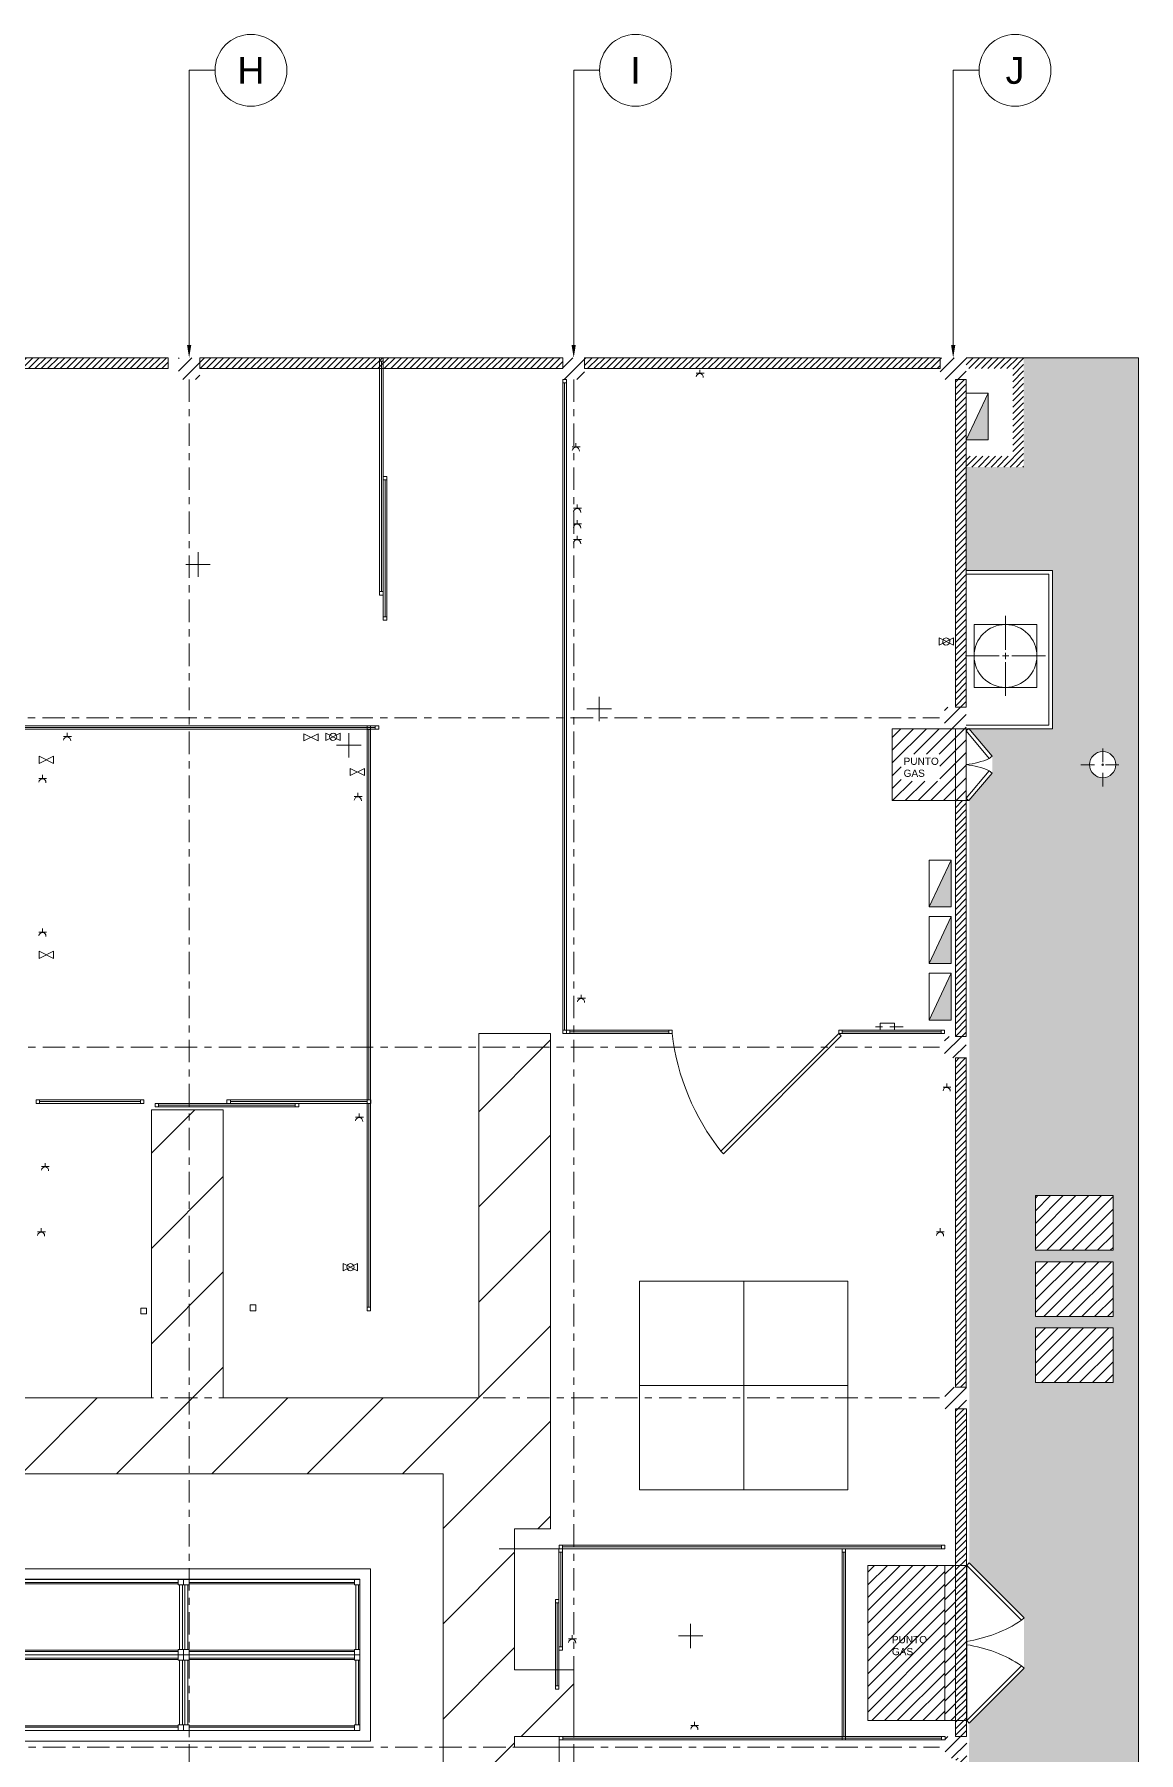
# Model space of a CAD drawing. Header units: inches. Extents: x -5.4 to 87.9, y -12.2 to 39.7.
# Drawn here: x 36.01 to 51.38, y 15.8 to 39.7 of the extents above; entities that cross this region are included whole.
import ezdxf
from ezdxf import colors
from ezdxf.entities.mleader import LeaderData, LeaderLine
from ezdxf.enums import TextEntityAlignment as Align
from ezdxf.math import Vec2, Vec3

# ---------------------------------------------------------------- set-up
doc = ezdxf.new("R2010")
doc.units = ezdxf.units.IN
doc.header["$LTSCALE"] = 0.25
doc.header["$MEASUREMENT"] = 0
doc.linetypes.add('CENTER', pattern=[2, 1.25, -0.25, 0.25, -0.25])
doc.linetypes.add('CENTER2', pattern=[1.125, 0.75, -0.125, 0.125, -0.125])
doc.layers.get('0').update_dxf_attribs({"lineweight": 9})
for name, color, linetype, lineweight in [('C. roedores', 240, 'Continuous', 5), ('Columnas', 10, 'Continuous', 9), ('DIVISIONES EN ALUMINIO', 8, 'Continuous', 9), ('Electrico', 7, 'Continuous', 5), ('ESTIBAS', 40, 'Continuous', 5), ('FLUJO_PERSONAL', 253, 'Continuous', 5), ('INS. REP', 252, 'Continuous', 5), ('MAQUINAS', 140, 'Continuous', 5), ('MUEBLES', 8, 'Continuous', 5), ('Muro Estructural', 164, 'Continuous', 5), ('PERIFERICOS', 7, 'Continuous', 5), ('PLATAFORMA', 252, 'Continuous', 5), ('PUERTAS', 2, 'Continuous', 5), ('PUNTO FIJO', 3, 'Continuous', 5), ('Sum agua pot', 106, 'Continuous', 5), ('Sum. aire', 150, 'Continuous', 5), ('VEGETACION', 3, 'Continuous', 5)]:
    doc.layers.add(name, color=color, linetype=linetype, lineweight=lineweight)
for name, color, linetype, lineweight, transparency in [('COTAS', 7, 'Continuous', 9, 0.6), ('EJES', 1, 'CENTER', 9, 0.6), ('HATCH 253', 251, 'Continuous', 5, 0.8)]:
    doc.layers.add(name, color=color, linetype=linetype, lineweight=lineweight, transparency=transparency)
doc.layers.get('COTAS').off()
doc.styles.get("Standard").update_dxf_attribs({"font": 'arial.ttf'})

# ---------------------------------------------------------------- blocks, each defined once
blk = doc.blocks.new('_TagCircle')
at = {"color": 0, "linetype": 'ByBlock', "lineweight": -2, "transparency": 16777216}
blk.add_circle((0, 0), 0.125, dxfattribs=at)
at = {"layer": 'PUNTO FIJO', "color": 0, "transparency": 16777216}
blk.add_attdef('NÚMEROETIQUETA', text='', height=0.09375, dxfattribs=at).set_placement((0, -0.046875), align=Align.CENTER)
blk = doc.blocks.new('*U4')
at = {"layer": 'DIVISIONES EN ALUMINIO', "color": 0}
blk.add_line((-244064.066, 239164.854), (-244061.396, 239164.854), dxfattribs=at)
for points in [[(-244064.106, 239164.874), (-244064.066, 239164.874), (-244064.066, 239164.834), (-244064.106, 239164.834)], [(-244064.066, 239164.874), (-244061.396, 239164.874), (-244061.396, 239164.834), (-244064.066, 239164.834)], [(-244061.396, 239164.874), (-244061.356, 239164.874), (-244061.356, 239164.834), (-244061.396, 239164.834)]]:
    blk.add_lwpolyline(points, close=True, dxfattribs=at)
blk = doc.blocks.new('*U5')
at = {"layer": 'DIVISIONES EN ALUMINIO', "color": 0}
blk.add_line((-244064.066, 239164.854), (-244062.48, 239164.854), dxfattribs=at)
for points in [[(-244064.106, 239164.874), (-244064.066, 239164.874), (-244064.066, 239164.834), (-244064.106, 239164.834)], [(-244064.066, 239164.874), (-244062.48, 239164.874), (-244062.48, 239164.834), (-244064.066, 239164.834)], [(-244062.48, 239164.874), (-244062.44, 239164.874), (-244062.44, 239164.834), (-244062.48, 239164.834)]]:
    blk.add_lwpolyline(points, close=True, dxfattribs=at)
blk = doc.blocks.new('*U20')
at = {"layer": 'DIVISIONES EN ALUMINIO', "color": 0}
blk.add_line((-244067.809, 239164.854), (-244063.559, 239164.854), dxfattribs=at)
for points in [[(-244067.849, 239164.874), (-244067.809, 239164.874), (-244067.809, 239164.834), (-244067.849, 239164.834)], [(-244067.809, 239164.874), (-244063.559, 239164.874), (-244063.559, 239164.834), (-244067.809, 239164.834)], [(-244063.559, 239164.874), (-244063.519, 239164.874), (-244063.519, 239164.834), (-244063.559, 239164.834)]]:
    blk.add_lwpolyline(points, close=True, dxfattribs=at)
blk = doc.blocks.new('*U21')
at = {"layer": 'DIVISIONES EN ALUMINIO', "color": 0}
blk.add_line((-244065.249, 239164.854), (-244060.953, 239164.854), dxfattribs=at)
for points in [[(-244065.289, 239164.874), (-244065.249, 239164.874), (-244065.249, 239164.834), (-244065.289, 239164.834)], [(-244065.249, 239164.874), (-244060.953, 239164.874), (-244060.953, 239164.834), (-244065.249, 239164.834)], [(-244060.953, 239164.874), (-244060.913, 239164.874), (-244060.913, 239164.834), (-244060.953, 239164.834)]]:
    blk.add_lwpolyline(points, close=True, dxfattribs=at)
blk = doc.blocks.new('*U22')
at = {"layer": 'DIVISIONES EN ALUMINIO', "color": 0}
blk.add_line((-244069.208, 239164.854), (-244067.621, 239164.854), dxfattribs=at)
for points in [[(-244069.248, 239164.874), (-244069.208, 239164.874), (-244069.208, 239164.834), (-244069.248, 239164.834)], [(-244069.208, 239164.874), (-244067.621, 239164.874), (-244067.621, 239164.834), (-244069.208, 239164.834)], [(-244067.621, 239164.874), (-244067.581, 239164.874), (-244067.581, 239164.834), (-244067.621, 239164.834)]]:
    blk.add_lwpolyline(points, close=True, dxfattribs=at)
blk = doc.blocks.new('*U23')
at = {"layer": 'DIVISIONES EN ALUMINIO', "color": 0}
blk.add_line((-244068.92109, 239164.85388), (-244067.75109, 239164.85388), dxfattribs=at)
for points in [[(-244068.96109, 239164.87388), (-244068.92109, 239164.87388), (-244068.92109, 239164.83388), (-244068.96109, 239164.83388)], [(-244068.92109, 239164.87388), (-244067.75109, 239164.87388), (-244067.75109, 239164.83388), (-244068.92109, 239164.83388)], [(-244067.75109, 239164.87388), (-244067.71109, 239164.87388), (-244067.71109, 239164.83388), (-244067.75109, 239164.83388)]]:
    blk.add_lwpolyline(points, close=True, dxfattribs=at)
blk = doc.blocks.new('*U11')
at = {"layer": 'DIVISIONES EN ALUMINIO', "color": 0}
blk.add_line((-244063.96, 239164.854), (-244061.596, 239164.854), dxfattribs=at)
for points in [[(-244064, 239164.874), (-244063.96, 239164.874), (-244063.96, 239164.834), (-244064, 239164.834)], [(-244063.96, 239164.874), (-244061.596, 239164.874), (-244061.596, 239164.834), (-244063.96, 239164.834)], [(-244061.596, 239164.874), (-244061.556, 239164.874), (-244061.556, 239164.834), (-244061.596, 239164.834)]]:
    blk.add_lwpolyline(points, close=True, dxfattribs=at)
blk = doc.blocks.new('*U39')
at = {"layer": 'DIVISIONES EN ALUMINIO', "color": 0}
blk.add_line((-244064.066, 239164.854), (-244056.563, 239164.854), dxfattribs=at)
for points in [[(-244064.106, 239164.874), (-244064.066, 239164.874), (-244064.066, 239164.834), (-244064.106, 239164.834)], [(-244064.066, 239164.874), (-244056.563, 239164.874), (-244056.563, 239164.834), (-244064.066, 239164.834)], [(-244056.563, 239164.874), (-244056.523, 239164.874), (-244056.523, 239164.834), (-244056.563, 239164.834)]]:
    blk.add_lwpolyline(points, close=True, dxfattribs=at)
blk = doc.blocks.new('*U40')
at = {"layer": 'DIVISIONES EN ALUMINIO', "color": 0}
blk.add_line((-244069.208, 239164.854), (-244068.061, 239164.854), dxfattribs=at)
for points in [[(-244069.248, 239164.874), (-244069.208, 239164.874), (-244069.208, 239164.834), (-244069.248, 239164.834)], [(-244069.208, 239164.874), (-244068.061, 239164.874), (-244068.061, 239164.834), (-244069.208, 239164.834)], [(-244068.061, 239164.874), (-244068.021, 239164.874), (-244068.021, 239164.834), (-244068.061, 239164.834)]]:
    blk.add_lwpolyline(points, close=True, dxfattribs=at)
blk = doc.blocks.new('Cajon Electrico')
at = {"layer": 'Electrico'}
h = blk.add_hatch(color=256, dxfattribs=at)
h.dxf.hatch_style = 1
h.paths.add_polyline_path([(0.306, 0.65), (0, 0), (0.306, 0)])
blk.add_line((0.306, 0.65), (0, 0), dxfattribs=at)
blk.add_lwpolyline([(0.306, 0), (0, 0), (0, 0.65), (0.306, 0.65)], close=True, dxfattribs=at)
blk = doc.blocks.new('*U44')
at = {"layer": 'DIVISIONES EN ALUMINIO', "color": 0}
blk.add_line((-244071.466, 239164.854), (-244067.073, 239164.854), dxfattribs=at)
for points in [[(-244071.506, 239164.874), (-244071.466, 239164.874), (-244071.466, 239164.834), (-244071.506, 239164.834)], [(-244071.466, 239164.874), (-244067.073, 239164.874), (-244067.073, 239164.834), (-244071.466, 239164.834)], [(-244067.073, 239164.874), (-244067.033, 239164.874), (-244067.033, 239164.834), (-244067.073, 239164.834)]]:
    blk.add_lwpolyline(points, close=True, dxfattribs=at)
blk = doc.blocks.new('Torre de enfriamiento')
at = {"layer": 'MAQUINAS'}
blk.add_lwpolyline([(0, 0), (0.874, 0), (0.874, 0.874), (0, 0.874)], close=True, dxfattribs=at)
blk.add_circle((0.437, 0.437), 0.437, dxfattribs=at)
blk = doc.blocks.new('*U45')
at = {"layer": 'DIVISIONES EN ALUMINIO', "color": 0}
blk.add_line((-244062.3, 239164.854), (-244060.163, 239164.854), dxfattribs=at)
for points in [[(-244062.34, 239164.874), (-244062.3, 239164.874), (-244062.3, 239164.834), (-244062.34, 239164.834)], [(-244062.3, 239164.874), (-244060.163, 239164.874), (-244060.163, 239164.834), (-244062.3, 239164.834)], [(-244060.163, 239164.874), (-244060.123, 239164.874), (-244060.123, 239164.834), (-244060.163, 239164.834)]]:
    blk.add_lwpolyline(points, close=True, dxfattribs=at)
blk = doc.blocks.new('*U46')
at = {"layer": 'DIVISIONES EN ALUMINIO', "color": 0}
blk.add_line((-244062.3, 239164.854), (-244061.203, 239164.854), dxfattribs=at)
for points in [[(-244062.34, 239164.874), (-244062.3, 239164.874), (-244062.3, 239164.834), (-244062.34, 239164.834)], [(-244062.3, 239164.874), (-244061.203, 239164.874), (-244061.203, 239164.834), (-244062.3, 239164.834)], [(-244061.203, 239164.874), (-244061.163, 239164.874), (-244061.163, 239164.834), (-244061.203, 239164.834)]]:
    blk.add_lwpolyline(points, close=True, dxfattribs=at)
blk = doc.blocks.new('*U47')
at = {"layer": 'DIVISIONES EN ALUMINIO', "color": 0}
blk.add_line((-244062.3, 239164.854), (-244061.34, 239164.854), dxfattribs=at)
for points in [[(-244062.34, 239164.874), (-244062.3, 239164.874), (-244062.3, 239164.834), (-244062.34, 239164.834)], [(-244062.3, 239164.874), (-244061.34, 239164.874), (-244061.34, 239164.834), (-244062.3, 239164.834)], [(-244061.34, 239164.874), (-244061.3, 239164.874), (-244061.3, 239164.834), (-244061.34, 239164.834)]]:
    blk.add_lwpolyline(points, close=True, dxfattribs=at)
blk = doc.blocks.new('*U48')
at = {"layer": 'MAQUINAS', "color": 0, "transparency": 16777216}
for p, q in [((0, 0.087), (0, 0.557)), ((-0.557, 0), (-0.087, 0)), ((0.087, 0), (0.557, 0)), ((0, -0.557), (0, -0.087))]:
    blk.add_line(p, q, dxfattribs=at)
at = {"layer": 'MAQUINAS', "color": 0, "linetype": 'Continuous', "transparency": 16777216}
for p, q in [((-0.044, 0), (0.044, 0)), ((0, -0.044), (0, 0.044))]:
    blk.add_line(p, q, dxfattribs=at)
blk = doc.blocks.new('*U49')
at = {"layer": 'PUNTO FIJO'}
blk.add_lwpolyline([(-0.54, -0.38), (0.54, -0.38), (0.54, 0.38), (-0.54, 0.38), (-0.54, -0.38)], dxfattribs=at)
blk = doc.blocks.new('*U50')
at = {"layer": 'PUNTO FIJO', "color": 0, "linetype": 'ByBlock', "lineweight": -2, "transparency": 16777216}
for p in [(0, 1.841), (0, 0.92), (0, 0)]:
    blk.add_blockref('*U49', p, dxfattribs=at)
blk = doc.blocks.new('RACK 2.05x0.99')
at = {"layer": 'MUEBLES', "color": 1}
for p, q in [((0.076, 0.99), (2.376, 0.99)), ((0.076, 0.99), (0.076, 0.925)), ((2.376, 0.99), (2.376, 0.925)), ((0.076, 0.945), (2.376, 0.945)), ((0.076, 0.925), (2.376, 0.925)), ((0.076, 0.003), (2.376, 0.003)), ((0.076, -0.062), (0.076, 0.003)), ((2.376, -0.062), (2.376, 0.003)), ((0.076, -0.017), (2.376, -0.017)), ((0.076, -0.062), (2.376, -0.062))]:
    blk.add_line(p, q, dxfattribs=at)
at = {"layer": 'MUEBLES', "color": 5}
for p, q in [((0.018, 0.014), (0.018, 0.914)), ((0.058, 0.014), (0.058, 0.914)), ((2.394, 0.014), (2.394, 0.914)), ((2.434, 0.014), (2.434, 0.914))]:
    blk.add_line(p, q, dxfattribs=at)
for points in [[(0, 0.99), (0, 0.914), (0.076, 0.914), (0.076, 0.99)], [(2.376, 0.99), (2.376, 0.914), (2.452, 0.914), (2.452, 0.99)], [(0, -0.062), (0, 0.014), (0.076, 0.014), (0.076, -0.062)], [(2.376, -0.062), (2.376, 0.014), (2.452, 0.014), (2.452, -0.062)]]:
    blk.add_lwpolyline(points, close=True, dxfattribs=at)
blk = doc.blocks.new('*U97')
at = {"layer": 'C. roedores', "color": 0, "linetype": 'CENTER2', "transparency": 16777216}
blk.add_line((0.22, 0), (-0.22, 0), dxfattribs=at)
blk = doc.blocks.new('Trampa rat')
at = {"layer": 'C. roedores'}
blk.add_lwpolyline([(0.32, 0), (0.32, 0.1), (0.12, 0.1), (0.12, 0)], close=True, dxfattribs=at)
at = {"layer": 'C. roedores', "linetype": 'CENTER2'}
blk.add_blockref('*U97', (0.22, 0.05), dxfattribs=at)
blk = doc.blocks.new('agua pot')
at = {"layer": 'Sum agua pot'}
for p, q in [((0, 0), (0, 0.1)), ((0.2, 0.1), (0, 0)), ((0.2, 0), (0, 0.1)), ((0.2, 0.1), (0.2, 0))]:
    blk.add_line(p, q, dxfattribs=at)
blk.add_ellipse((0.1, 0.05), major_axis=(-0.0476, -0.0153), ratio=1, dxfattribs=at)
blk = doc.blocks.new('Aire')
at = {"layer": 'PERIFERICOS'}
for p, q in [((0, 0), (0, 0.1)), ((0.2, 0.1), (0, 0)), ((0.2, 0), (0, 0.1)), ((0.2, 0.1), (0.2, 0))]:
    blk.add_line(p, q, dxfattribs=at)
blk = doc.blocks.new('*U102')
at = {"layer": 'PUNTO FIJO', "color": 0, "linetype": 'CENTER2', "transparency": 16777216}
for p, q in [((0, 0.037), (0, 0.303)), ((-0.303, 0), (-0.037, 0)), ((0.037, 0), (0.303, 0)), ((0, -0.303), (0, -0.037))]:
    blk.add_line(p, q, dxfattribs=at)
at = {"layer": 'PUNTO FIJO', "color": 0, "linetype": 'Continuous', "transparency": 16777216}
for p, q in [((-0.018, 0), (0.018, 0)), ((0, -0.018), (0, 0.018))]:
    blk.add_line(p, q, dxfattribs=at)
blk = doc.blocks.new('*U110')
at = {"layer": 'PUNTO FIJO', "color": 0, "linetype": 'CENTER2', "transparency": 16777216}
for p, q in [((-0.17, 0), (-0.01, 0)), ((0, 0.01), (0, 0.17)), ((0.01, 0), (0.17, 0)), ((0, -0.17), (0, -0.01))]:
    blk.add_line(p, q, dxfattribs=at)
at = {"layer": 'PUNTO FIJO', "color": 0, "linetype": 'Continuous', "transparency": 16777216}
for p, q in [((-0.005, 0), (0.005, 0)), ((0, -0.005), (0, 0.005))]:
    blk.add_line(p, q, dxfattribs=at)
blk = doc.blocks.new('*U111')
at = {"layer": 'PUNTO FIJO', "color": 0, "linetype": 'CENTER2', "transparency": 16777216}
for p, q in [((-0.17, 0), (-0.01, 0)), ((0, 0.01), (0, 0.17)), ((0.01, 0), (0.17, 0)), ((0, -0.17), (0, -0.01))]:
    blk.add_line(p, q, dxfattribs=at)
at = {"layer": 'PUNTO FIJO', "color": 0, "linetype": 'Continuous', "transparency": 16777216}
for p, q in [((-0.005, 0), (0.005, 0)), ((0, -0.005), (0, 0.005))]:
    blk.add_line(p, q, dxfattribs=at)
blk = doc.blocks.new('*U112')
at = {"layer": 'PUNTO FIJO', "color": 0, "linetype": 'CENTER2', "transparency": 16777216}
for p, q in [((-0.17, 0), (-0.01, 0)), ((0, 0.01), (0, 0.17)), ((0.01, 0), (0.17, 0)), ((0, -0.17), (0, -0.01))]:
    blk.add_line(p, q, dxfattribs=at)
at = {"layer": 'PUNTO FIJO', "color": 0, "linetype": 'Continuous', "transparency": 16777216}
for p, q in [((-0.005, 0), (0.005, 0)), ((0, -0.005), (0, 0.005))]:
    blk.add_line(p, q, dxfattribs=at)
blk = doc.blocks.new('*U114')
at = {"layer": 'PUNTO FIJO', "color": 0, "linetype": 'CENTER2', "transparency": 16777216}
for p, q in [((-0.17, 0), (-0.01, 0)), ((0, 0.01), (0, 0.17)), ((0.01, 0), (0.17, 0)), ((0, -0.17), (0, -0.01))]:
    blk.add_line(p, q, dxfattribs=at)
at = {"layer": 'PUNTO FIJO', "color": 0, "linetype": 'Continuous', "transparency": 16777216}
for p, q in [((-0.005, 0), (0.005, 0)), ((0, -0.005), (0, 0.005))]:
    blk.add_line(p, q, dxfattribs=at)
blk = doc.blocks.new('A$C02151489')
at = {"layer": 'PUNTO FIJO', "linetype": 'CENTER2'}
for name, p in [('*U112', (36.217, 32.13)), ('*U111', (41.797, 30.12)), ('*U114', (38.315, 29.615)), ('*U102', (48.803, 29.345)), ('*U110', (43.069, 17.224))]:
    blk.add_blockref(name, p, dxfattribs=at)
blk = doc.blocks.new('suministro de corriente')
at = {"layer": 'Electrico'}
for p, q in [((0, 0.105), (0.11, 0.105)), ((0.051, 0.105), (0.051, 0.155))]:
    blk.add_line(p, q, dxfattribs=at)
blk.add_arc((0.05, 0.05), 0.0502, 355.1831, 175.1831, dxfattribs=at)
blk = doc.blocks.new('A$C763432CF')
at = {"layer": 'Electrico'}
for p in [(45.103, 38.347), (43.38, 37.323), (43.398, 36.471), (43.398, 36.254), (43.398, 36.036), (36.302, 33.293), (35.957, 32.71), (40.347, 32.46), (35.957, 30.572), (43.452, 29.652), (48.538, 28.417), (40.365, 27.998), (35.994, 27.31), (35.939, 26.403), (48.446, 26.403), (43.328, 20.741), (45.028, 19.536)]:
    blk.add_blockref('suministro de corriente', p, dxfattribs=at)
blk = doc.blocks.new('Estructural')
at = {"layer": 'HATCH 253'}
h = blk.add_hatch(dxfattribs=at)
h.set_pattern_fill('ANSI31', color=256)
h.paths.add_polyline_path([(5.722, 0.208), (5.722, -0.092), (6.022, -0.092), (6.022, 0.208)])
h.paths.add_polyline_path([(0.432, 0.208), (0.432, -0.092), (0.792, -0.092), (0.792, 0.208)])
h.paths.add_polyline_path([(11.152, 0.208), (11.152, -0.092), (11.452, -0.092), (11.452, 0.208)])
h.paths.add_polyline_path([(16.842, 0.208), (16.542, 0.208), (16.542, -0.092), (16.842, -0.092)])
h.paths.add_polyline_path([(21.912, 0.208), (21.912, -0.092), (22.212, -0.092), (22.212, 0.208)])
h.paths.add_polyline_path([(27.612, 0.208), (27.312, 0.208), (27.312, -0.092), (27.612, -0.092)])
h.paths.add_polyline_path([(33.372, 0.208), (33.072, 0.208), (33.072, -0.092), (33.372, -0.092)])
h.paths.add_polyline_path([(38.462, -0.092), (38.762, -0.092), (38.762, 0.208), (38.462, 0.208)])
h.paths.add_polyline_path([(43.812, 0.208), (43.812, -0.092), (44.112, -0.092), (44.112, 0.208)])
h.paths.add_polyline_path([(49.062, 0.208), (49.062, -0.092), (49.422, -0.092), (49.422, 0.208)])
h.paths.add_polyline_path([(49.122, -4.952), (49.422, -4.952), (49.422, -4.652), (49.122, -4.652)])
h.paths.add_polyline_path([(49.122, -9.232), (49.122, -9.532), (49.422, -9.532), (49.422, -9.232)])
h.paths.add_polyline_path([(49.126, -14.112), (49.126, -14.412), (49.426, -14.412), (49.426, -14.112)])
h.paths.add_polyline_path([(49.43, -19.272), (49.43, -18.972), (49.13, -18.972), (49.13, -19.272)])
h.paths.add_polyline_path([(49.434, -23.892), (49.134, -23.892), (49.134, -24.192), (49.434, -24.192)])
h.paths.add_polyline_path([(49.134, -29.592), (49.434, -29.592), (49.434, -29.292), (49.134, -29.292)])
h.paths.add_polyline_path([(49.434, -33.752), (49.074, -33.752), (49.074, -34.052), (49.434, -34.052)])
h.paths.add_polyline_path([(44.124, -33.752), (43.962, -33.752), (43.962, -34.052), (44.124, -34.052)])
h.paths.add_polyline_path([(38.774, -33.752), (38.474, -33.752), (38.474, -34.052), (38.774, -34.052)])
h.paths.add_polyline_path([(44.124, -34.052), (44.124, -33.752), (43.824, -33.752), (43.824, -34.052)])
h.paths.add_polyline_path([(27.462, -33.752), (27.324, -33.752), (27.324, -34.052), (27.462, -34.052)])
h.paths.add_polyline_path([(27.624, -33.752), (27.462, -33.752), (27.462, -34.052), (27.624, -34.052)])
h.paths.add_polyline_path([(33.222, -34.052), (33.384, -34.052), (33.384, -33.752), (33.222, -33.752)], flags=17)
h.paths.add_polyline_path([(33.084, -34.052), (33.384, -34.052), (33.384, -33.752), (33.084, -33.752)])
h.paths.add_polyline_path([(11.302, -34.052), (11.464, -34.052), (11.464, -33.752), (11.302, -33.752)], flags=17)
h.paths.add_polyline_path([(11.164, -34.052), (11.464, -34.052), (11.464, -33.752), (11.164, -33.752)])
h.paths.add_polyline_path([(16.692, -34.052), (16.854, -34.052), (16.854, -33.752), (16.692, -33.752)], flags=17)
h.paths.add_polyline_path([(16.554, -34.052), (16.854, -34.052), (16.854, -33.752), (16.554, -33.752)])
h.paths.add_polyline_path([(22.062, -34.052), (22.224, -34.052), (22.224, -33.752), (22.062, -33.752)], flags=17)
h.paths.add_polyline_path([(21.924, -34.052), (22.224, -34.052), (22.224, -33.752), (21.924, -33.752)])
h.paths.add_polyline_path([(6.034, -33.752), (5.883, -33.752), (5.884, -34.052), (6.034, -34.052)])
h.paths.add_polyline_path([(5.734, -34.052), (6.034, -34.052), (6.034, -33.752), (5.734, -33.752)])
h.paths.add_polyline_path([(0.804, -34.052), (0.804, -33.752), (0.444, -33.752), (0.444, -34.052)])
h.paths.add_polyline_path([(0.444, -29.442), (0.444, -29.592), (0.744, -29.592), (0.744, -29.442)])
h.paths.add_polyline_path([(0.444, -23.892), (0.444, -24.042), (0.744, -24.042), (0.744, -23.892)])
h.paths.add_polyline_path([(0.744, -23.892), (0.444, -23.892), (0.444, -24.192), (0.744, -24.192)])
h.paths.add_polyline_path([(0.744, -29.292), (0.444, -29.292), (0.444, -29.592), (0.744, -29.592)])
h.paths.add_polyline_path([(0.44, -18.972), (0.44, -19.122), (0.74, -19.122), (0.74, -18.972)])
h.paths.add_polyline_path([(0.74, -19.272), (0.74, -18.972), (0.44, -18.972), (0.44, -19.272)])
h.paths.add_polyline_path([(0.436, -14.112), (0.436, -14.412), (0.736, -14.412), (0.736, -14.112)])
h.paths.add_polyline_path([(0.432, -9.232), (0.432, -9.532), (0.732, -9.532), (0.732, -9.232)])
h.paths.add_polyline_path([(0.732, -4.802), (0.732, -4.652), (0.432, -4.652), (0.432, -4.802)])
h.paths.add_polyline_path([(0.732, -4.952), (0.732, -4.652), (0.432, -4.652), (0.432, -4.952)])
at = {"layer": 'EJES'}
for p, q in [((38.612, -0.092), (38.612, -34.692)), ((43.962, -0.092), (43.962, -34.692)), ((0.432, -4.802), (49.052, -4.802)), ((0.437, -9.382), (49.052, -9.382)), ((0.439, -14.262), (49.052, -14.262)), ((0.441, -19.122), (49.052, -19.122))]:
    blk.add_line(p, q, dxfattribs=at)
ml = blk.add_multileader_block('Standard', dxfattribs=at)
ml.set_content('_TagCircle', color=256, scale=4)
ml.set_attribute('NÚMEROETIQUETA', 'H', width=0)
ml.set_leader_properties()
ml.build(insert=Vec2(0, 0))
ml.multileader.update_dxf_attribs({"dogleg_length": 0.36, "arrow_head_size": 0.18})
ctx = ml.context
ctx.base_point, ctx.char_height, ctx.arrow_head_size, ctx.landing_gap_size, ctx.plane_origin = Vec3(38.972, 4.208), 0.18, 0.18, 0.09, Vec3(38.612, 0.208)
notes = []
notes.append((ctx, [(0, (1, 1, 0), (38.612, 4.208), (1, 0), 0.36, [(0, [(38.612, 0.208)], 0, [])])]))
ctx.block.insert = Vec3(39.472, 4.208)
ml = blk.add_multileader_block('Standard', dxfattribs=at)
ml.set_content('_TagCircle', color=256, scale=4)
ml.set_attribute('NÚMEROETIQUETA', 'I', width=0)
ml.set_leader_properties()
ml.build(insert=Vec2(0, 0))
ml.multileader.update_dxf_attribs({"dogleg_length": 0.36, "arrow_head_size": 0.18})
ctx = ml.context
ctx.base_point, ctx.char_height, ctx.arrow_head_size, ctx.landing_gap_size, ctx.plane_origin = Vec3(44.322, 4.208), 0.18, 0.18, 0.09, Vec3(43.962, 0.208)
notes.append((ctx, [(0, (1, 1, 0), (43.962, 4.208), (1, 0), 0.36, [(0, [(43.962, 0.208)], 0, [])])]))
ctx.block.insert = Vec3(44.822, 4.208)
ml = blk.add_multileader_block('Standard', dxfattribs=at)
ml.set_content('_TagCircle', color=256, scale=4)
ml.set_attribute('NÚMEROETIQUETA', 'J', width=0)
ml.set_leader_properties()
ml.build(insert=Vec2(0, 0))
ml.multileader.update_dxf_attribs({"dogleg_length": 0.36, "arrow_head_size": 0.18})
ctx = ml.context
ctx.base_point, ctx.char_height, ctx.arrow_head_size, ctx.landing_gap_size, ctx.plane_origin = Vec3(49.602, 4.208), 0.18, 0.18, 0.09, Vec3(49.242, 0.208)
notes.append((ctx, [(0, (1, 1, 0), (49.242, 4.208), (1, 0), 0.36, [(0, [(49.242, 0.208)], 0, [])])]))
ctx.block.insert = Vec3(50.102, 4.208)
for ctx, leaders in notes:
    for number, flags, end, landing, length, lines in leaders:
        leader = LeaderData()
        leader.index, (leader.has_last_leader_line, leader.has_dogleg_vector, leader.attachment_direction) = number, flags
        leader.last_leader_point, leader.dogleg_vector, leader.dogleg_length = Vec3(end), Vec3(landing), length
        for number, points, colour, breaks in lines:
            line = LeaderLine()
            line.index, line.vertices, line.color, line.breaks = number, Vec3.list(points), colors.encode_raw_color(colour), breaks
            leader.lines.append(line)
        ctx.leaders.append(leader)

msp = doc.modelspace()

# ---------------------------------------------------------------- hatches: boundary and pattern name
at = {"layer": 'FLUJO_PERSONAL', "transparency": 33554485}
h = msp.add_hatch(dxfattribs=at)
h.set_pattern_fill('ANSI31', color=256, scale=7.5)
h.set_pattern_definition([(45, (68.6454, 3.4309), (-0.662913, 0.662913), [])])
h.paths.add_polyline_path([(26.12457, 24.66107), (21.61819, 24.66107), (21.61819, 21.88), (21.29875, 21.88), (21.29875, 30.126), (21.44419, 30.126), (21.44419, 31.79055), (21.29875, 31.79055), (20.29875, 31.79055), (20.29875, 21.07), (21.51819, 21.07), (21.51819, 7.13203), (17.24819, 7.13203), (17.24819, 8.1454), (5.13063, 8.15088), (5.13063, 7.15088), (9.94556, 7.15088), (9.94556, 6.11243), (10.94556, 6.11243), (10.94556, 7.15088), (12.47963, 7.15088), (12.47963, 6.15088), (13.47751, 6.15088), (13.47751, 7.15088), (16.24819, 7.15088), (16.24819, 4.7354), (17.24819, 4.7354), (17.24819, 6.36144), (20.29875, 6.36144), (20.29875, 5.01702), (21.29875, 5.01702), (21.29875, 6.28505), (22.49694, 6.28505), (22.51819, 7.1278), (22.51819, 19.67481), (41.70172, 19.67481), (41.70172, 4.17481), (44.18172, 4.17481), (44.18172, 1.22887), (45.18172, 1.22887), (45.18172, 4.15635), (47.29083, 4.15635), (47.29083, 5.15635), (43.1966, 5.15635), (43.1966, 5.45635), (42.69667, 5.448), (42.69667, 14.87), (43.51819, 14.87), (43.51819, 15.87), (42.69667, 15.87), (42.69667, 16.02), (43.51819, 16.02), (43.51819, 16.9467), (42.69667, 16.9467), (42.69667, 18.90726), (43.19667, 18.90726), (43.19667, 25.8), (42.19667, 25.8), (42.19667, 20.73), (38.6424, 20.73), (38.6424, 24.73916), (37.6424, 24.73916), (37.6424, 20.73), (31.63033, 20.73), (31.63033, 21.824), (29.51149, 21.824), (29.51149, 20.73), (26.12457, 20.73)])
at = {"layer": 'INS. REP'}
h = msp.add_hatch(dxfattribs=at)
h.set_pattern_fill('ANSI31', color=256, scale=0.5)
h.paths.add_polyline_path([(16.10295, 0.94), (16.11, 0.94), (16.11, 1.04), (11.02, 1.04), (11.02, 0.93888), (16.00295, 0.93888), (16.00295, -3.47738), (13.47475, -3.47738), (13.47475, -3.57738), (16.10295, -3.57738)])
h.paths.add_polyline_path([(10.79662, 0.94), (10.71998, 0.94), (10.72002, 1.09464), (8.17149, 1.09464), (8.17149, 3.77697), (8.02149, 3.77697), (8.02149, 1.09464), (5.59, 1.09464), (5.59, 0.94464), (10.65475, 0.94001), (10.65475, -1.14738), (9.24087, -1.14738), (9.22541, -3.47738), (8.24475, -3.47738), (8.24475, -3.57738), (9.22475, -3.57738), (9.32475, -3.57738), (9.34021, -1.24738), (10.65475, -1.24738), (10.65475, -3.27738), (10.79662, -3.27738)])
h.paths.add_polyline_path([(13.35295, 3.47888), (10.97295, 3.47888), (10.97295, 3.37888), (13.35295, 3.37888)])
h.paths.add_polyline_path([(10.87295, 5.77088), (10.77149, 5.77088), (10.77149, 4.13697), (9.56149, 4.13697), (9.62149, 4.07697), (10.77149, 4.07697), (10.77149, 1.24), (10.87295, 1.24), (10.87295, 3.37888), (10.97295, 3.37888), (10.97295, 3.47888), (10.97295, 4.01888), (10.87295, 4.01888)])
h.paths.add_polyline_path([(12.50295, 5.87088), (10.87295, 5.87088), (10.87295, 5.77088), (12.50295, 5.77088)])
h.paths.add_polyline_path([(16.05295, 5.87888), (13.55295, 5.87888), (13.55295, 5.77888), (16.05295, 5.77888)])
h.paths.add_polyline_path([(13.55295, 5.77888), (13.45295, 5.77888), (13.45295, 3.37888), (13.55295, 3.37888)])
edge = h.paths.add_edge_path()
edge.add_line((16.21, 4.83268), (16.16, 4.83268))
edge.add_arc((16.06168, 5.87849), 1.05043, 272.636389, 275.370584, ccw=False)
edge.add_line((16.11, 4.82918), (16.11, 1.24))
edge.add_line((16.11, 1.24), (16.21, 1.24))
edge.add_line((16.21, 1.24), (16.21, 4.83268))
h.paths.add_polyline_path([(21.83475, 5.13888), (21.78475, 5.13888), (21.78475, 1.09), (21.83475, 1.09)])
h.paths.add_polyline_path([(26.88, 1.09), (21.78, 1.09), (21.78, 0.94), (26.88, 0.94)])
h.paths.add_polyline_path([(25.93301, 3.71126), (21.83475, 3.71126), (21.83475, 3.66126), (25.93301, 3.66126)])
h.paths.add_polyline_path([(26.93, 6.08626), (26.88, 6.08626), (26.88, 1.24), (26.93, 1.24)])
h.paths.add_polyline_path([(32.64, 1.09), (27.18, 1.09), (27.18, 0.94), (32.64, 0.94)])
h.paths.add_polyline_path([(38.03, 1.09), (32.94, 1.09), (32.94, 0.94), (38.03, 0.94)])
h.paths.add_polyline_path([(36.25, 6.27), (35.58, 6.27), (35.58, 6.56), (34.45, 6.56), (34.45, 6.27), (32.85, 6.27), (32.85, 6.22), (36.25, 6.22)])
h.paths.add_polyline_path([(32.9, 6.22), (32.85, 6.22), (32.85, 1.24), (32.9, 1.24)])
h.paths.add_polyline_path([(37.05, 6.22), (37, 6.17), (37, 1.09), (37.05, 1.09)])
h.paths.add_polyline_path([(45.79, 3.64), (45.49, 3.64), (45.49, 1.09), (45.79, 1.09)])
h.paths.add_polyline_path([(47.04, 1.09), (43.68, 1.09), (43.68, 0.94), (47.04, 0.94)])
h.paths.add_polyline_path([(43.38, 1.09), (38.33, 1.09), (38.33, 0.94), (43.38, 0.94)])
h.paths.add_polyline_path([(48.99, 5.4), (48.84, 5.4), (48.84, 1.24), (48.99, 1.24)])
h.paths.add_polyline_path([(48.99, 10.8), (48.84, 10.8), (48.84, 5.7), (48.99, 5.7)])
h.paths.add_polyline_path([(48.98606, 15.72), (48.83606, 15.72), (48.83606, 11.1), (48.98606, 11.1)])
h.paths.add_polyline_path([(48.98213, 16.24026), (48.83213, 16.24013), (48.83213, 16.02), (48.98213, 16.02)])
h.paths.add_polyline_path([(48.98213, 20.58), (48.83213, 20.58), (48.83213, 16.24013), (48.98213, 16.24026)])
h.paths.add_polyline_path([(48.97819, 25.46), (48.82819, 25.46), (48.82819, 20.88), (48.97819, 20.88)])
h.paths.add_polyline_path([(48.97819, 29.03905), (48.82819, 29.03905), (48.82819, 25.76), (48.97819, 25.76)])
h.paths.add_polyline_path([(48.97819, 34.9), (48.82819, 34.9), (48.82819, 30.34), (48.97819, 30.34)])
h.paths.add_polyline_path([(49.77819, 35.2), (48.97819, 35.2), (48.97819, 35.05), (49.62819, 35.05), (49.62819, 33.83), (48.97819, 33.83), (48.97819, 33.68), (49.77819, 33.68)])
h.paths.add_polyline_path([(48.61819, 35.2), (43.66819, 35.2), (43.66819, 35.05), (48.61819, 35.05)])
h.paths.add_polyline_path([(43.36819, 35.2), (38.31819, 35.2), (38.31819, 35.05), (43.36819, 35.05)])
h.paths.add_polyline_path([(37.87819, 35.2), (32.92819, 35.2), (32.92819, 35.05), (37.87819, 35.05)])
h.paths.add_polyline_path([(32.62819, 35.2), (31.4007, 35.2), (31.3527, 35.152), (31.36819, 35.05), (32.62819, 35.05)])
h.paths.add_polyline_path([(31.36819, 35.152), (31.36819, 35.2), (27.16819, 35.2), (27.16819, 35.05), (31.36819, 35.05)])
h.paths.add_polyline_path([(26.86819, 35.2), (21.76819, 35.2), (21.76819, 35.05), (26.86819, 35.05)])
h.paths.add_polyline_path([(21.46819, 35.2), (16.39819, 35.2), (16.39819, 35.05), (18.24382, 35.05), (18.24382, 35.06301), (19.69382, 35.06301), (21.14382, 35.06301), (21.14382, 35.05), (21.46819, 35.05)])
h.paths.add_polyline_path([(16.09819, 35.2), (11.00819, 35.2), (11.00819, 35.05), (16.09819, 35.05)])
h.paths.add_polyline_path([(10.70819, 35.2), (5.57819, 35.2), (5.57819, 35.05), (10.70819, 35.05)])
h.paths.add_polyline_path([(5.29819, 35.2), (0.34819, 35.2), (0.34819, 35.05), (5.29819, 35.05)])
h.paths.add_polyline_path([(0.13819, 34.9), (-0.01181, 34.9), (-0.01181, 30.34), (0.13819, 30.34)])
h.paths.add_polyline_path([(0.13819, 30.04), (-0.01181, 30.04), (-0.01181, 25.76), (0.13819, 25.76)])
h.paths.add_polyline_path([(0.14213, 25.46), (-0.00787, 25.46), (-0.00787, 20.88), (0.14213, 20.88)])
h.paths.add_polyline_path([(0.14606, 20.58), (-0.00394, 20.58), (-0.00394, 16.02), (0.14606, 16.02)])
h.paths.add_polyline_path([(0.15, 15.72), (0, 15.72), (0, 11.1), (0.15, 11.1)])
h.paths.add_polyline_path([(4.90475, 8.25088), (2.69475, 8.25088), (2.69475, 8.15088), (4.90475, 8.15088)])
h.paths.add_polyline_path([(2.59475, 8.25088), (0.25475, 8.25088), (0.25475, 8.15088), (2.59475, 8.15088)])
at = {"layer": 'PUNTO FIJO'}
h = msp.add_hatch(dxfattribs=at)
h.set_pattern_fill('ANSI31', color=256)
h.paths.add_polyline_path([(48.82819, 30.04), (47.94819, 30.04), (47.94819, 29.04), (48.82819, 29.04)])
h.paths.add_polyline_path([(48.07269, 29.31245), (48.61164, 29.31245), (48.61164, 29.68689), (48.07269, 29.68689)], flags=16)
h = msp.add_hatch(dxfattribs=at)
h.set_pattern_fill('ANSI31', color=256)
h.paths.add_polyline_path([(48.82819, 29.03905), (48.97819, 29.03905), (48.97819, 30.04), (48.82819, 30.04)])
h = msp.add_hatch(dxfattribs=at)
h.set_pattern_fill('ANSI31', color=256)
h.set_pattern_definition([(45, (0.62157, 0), (-0.08838835, 0.08838835), [])])
h.paths.add_polyline_path([(49.94213, 23.54542), (49.94213, 22.78542), (51.02213, 22.78542), (51.02213, 23.54542)])
h.paths.add_polyline_path([(51.02213, 21.86501), (51.02213, 22.62501), (49.94213, 22.62501), (49.94213, 21.86501)])
h.paths.add_polyline_path([(49.94213, 21.7046), (49.94213, 20.9446), (51.02213, 20.9446), (51.02213, 21.7046)])
h = msp.add_hatch(dxfattribs=at)
h.set_pattern_fill('ANSI31', color=256)
h.set_pattern_definition([(45, (-7e-15, 0.03969), (-0.08838835, 0.08838835), [])])
h.paths.add_polyline_path([(47.60983, 16.24), (48.68213, 16.24), (48.68213, 18.4), (47.60983, 18.4)])
h.paths.add_polyline_path([(47.90988, 17.09268), (48.44883, 17.09268), (48.44883, 17.46712), (47.90988, 17.46712)], flags=24)
h = msp.add_hatch(dxfattribs=at)
h.set_pattern_fill('ANSI31', color=256)
h.paths.add_polyline_path([(48.98401, 18.39974), (48.68213, 18.39974), (48.68213, 16.24), (48.98587, 16.24026)])
at = {"layer": 'VEGETACION'}
h = msp.add_hatch(dxfattribs=at)
h.set_pattern_fill('AR-SAND', color=256, scale=0.21)
h.paths.add_polyline_path([(51.37819, 35.2), (49.77819, 35.2), (49.77819, 33.68), (48.97819, 33.68), (48.97819, 32.24), (50.17819, 32.24), (50.17819, 30.04328), (50.17819, 30.04), (49.02203, 30.04), (49.34114, 29.6597), (49.34114, 29.4203), (49.02123, 29.03905), (49.02123, 18.43509), (49.78491, 17.67142), (49.78491, 16.96858), (49.02123, 16.20491), (48.99, 5.625), (51.37819, 5.625)])
h.paths.add_polyline_path([(50.69546, 29.54, -1), (51.06093, 29.54, -1)], flags=16)
h.paths.add_polyline_path([(51.02213, 23.54542), (51.02213, 22.78542), (49.94213, 22.78542), (49.94213, 23.54542)], flags=16)
h.paths.add_polyline_path([(51.02213, 22.62501), (51.02213, 21.86501), (49.94213, 21.86501), (49.94213, 22.62501)], flags=16)
h.paths.add_polyline_path([(51.02213, 21.7046), (51.02213, 20.9446), (49.94213, 20.9446), (49.94213, 21.7046)], flags=16)

# ---------------------------------------------------------------- linework, layer by layer
at = {"layer": 'Columnas'}
for points in [[(39.01536, 22.02362), (39.09536, 22.02362), (39.09536, 21.94362), (39.01536, 21.94362), (39.01536, 22.02362)], [(37.49677, 21.97762), (37.57677, 21.97762), (37.57677, 21.89762), (37.49677, 21.89762), (37.49677, 21.97762)]]:
    msp.add_lwpolyline(points, dxfattribs=at)
at = {"layer": 'ESTIBAS'}
for p, q in [((38.77788, 16.10362), (23.37948, 16.10362)), ((43.31767, 16.02), (43.32636, 5.45062))]:
    msp.add_line(p, q, dxfattribs=at)
for points in [[(45.8841, 22.35245), (44.4341, 22.35245), (44.4341, 20.90245), (47.3341, 20.90245)], [(44.4341, 20.90245), (44.4341, 19.45245), (45.8841, 19.45245)], [(40.54348, 18.20362), (40.54348, 17.20362), (40.54348, 17.10362), (40.54348, 16.10362), (23.37948, 16.10362), (23.37948, 17.10362), (23.37948, 17.20362), (23.37948, 18.20362), (40.54348, 18.20362)]]:
    msp.add_lwpolyline(points, dxfattribs=at)
for points in [[(47.3341, 22.35245), (45.8841, 22.35245), (45.8841, 19.45245), (47.3341, 19.45245)], [(40.69348, 15.95362), (23.22948, 15.95362), (23.22948, 17.25362), (23.22948, 17.35362), (23.22948, 18.35362), (40.69348, 18.35362)]]:
    msp.add_lwpolyline(points, close=True, dxfattribs=at)
at = {"layer": 'FLUJO_PERSONAL'}
for points in [[(43.51819, 14.87), (43.51819, 15.87), (42.69667, 15.87), (42.69667, 16.02), (43.51819, 16.02), (43.51819, 16.9467), (42.69667, 16.9467), (42.69667, 18.90726), (43.19667, 18.90726), (43.19667, 25.8), (42.19667, 25.8), (42.19667, 20.73), (38.6424, 20.73), (38.6424, 24.73916), (37.6424, 24.73916), (37.6424, 20.73), (31.63033, 20.73)], [(22.51819, 7.1278), (22.51819, 19.67481), (41.70172, 19.67481), (41.70172, 4.17481)]]:
    msp.add_lwpolyline(points, dxfattribs=at)
at = {"layer": 'Muro Estructural'}
for p, q in [((48.97819, 35.2), (51.37819, 35.2)), ((51.37819, 35.2), (51.37819, -5.455)), ((43.31374, 18.632), (42.48177, 18.632))]:
    msp.add_line(p, q, dxfattribs=at)
for points in [[(37.87819, 35.2), (32.92819, 35.2), (32.92819, 35.05), (37.87819, 35.05)], [(43.36819, 35.2), (38.31819, 35.2), (38.31819, 35.05), (43.36819, 35.05)], [(48.61819, 35.2), (43.66819, 35.2), (43.66819, 35.05), (48.61819, 35.05)], [(48.82819, 34.9), (48.82819, 30.34), (48.97819, 30.34), (48.97819, 34.9)], [(48.82819, 30.04), (48.82819, 25.76), (48.97819, 25.76), (48.97819, 30.04)], [(48.82819, 25.46), (48.82819, 20.88), (48.97819, 20.88), (48.97819, 25.46)], [(48.83213, 20.58), (48.83213, 16.02), (48.98213, 16.02), (48.98213, 20.58)]]:
    msp.add_lwpolyline(points, close=True, dxfattribs=at)
at = {"layer": 'PLATAFORMA'}
for points in [[(48.97819, 30.04), (50.17819, 30.04), (50.17819, 32.24), (48.97819, 32.24)], [(48.97819, 30.09), (50.12819, 30.09), (50.12819, 32.19), (48.97819, 32.19)]]:
    msp.add_lwpolyline(points, dxfattribs=at)
at = {"layer": 'PUERTAS'}
msp.add_lwpolyline([(47.20619, 25.8), (45.56712, 24.16093), (45.60106, 24.12699), (47.24014, 25.76606), (47.20619, 25.8)], dxfattribs=at)
msp.add_arc((48.12409, 26.1802), 3.25815, 186.701281, 218.298719, dxfattribs=at)
at = {"layer": 'PUNTO FIJO'}
for p, q in [((49.0173, 30.04), (48.67819, 30.04)), ((49.0165, 29.03905), (48.67819, 29.03905)), ((48.98587, 18.39974), (48.68213, 18.39974)), ((48.98587, 16.24026), (48.98587, 18.39974)), ((48.98587, 16.24026), (48.68213, 16.24)), ((48.68213, 16.24), (48.98587, 16.24026))]:
    msp.add_line(p, q, dxfattribs=at)
for points in [[(48.67819, 29.04), (47.94819, 29.04), (47.94819, 30.04), (48.82819, 30.04), (48.82819, 29.04), (48.82819, 30.04)], [(48.97866, 30.00825), (49.30006, 29.62523), (49.33836, 29.65737), (49.0165, 30.04095), (48.97819, 30.00881)], [(48.97866, 29.07175), (49.30006, 29.45477), (49.33836, 29.42263), (49.0165, 29.03905), (48.97819, 29.07119)], [(48.98587, 18.39974), (49.02123, 18.43509), (49.78491, 17.67142), (49.74955, 17.63606), (48.98587, 18.39974)], [(48.98587, 16.24026), (49.02123, 16.20491), (49.78491, 16.96858), (49.74955, 17.00394), (48.98587, 16.24026)]]:
    msp.add_lwpolyline(points, dxfattribs=at)
msp.add_lwpolyline([(48.68213, 16.24), (47.60983, 16.24), (47.60983, 18.4), (48.68213, 18.4)], close=True, dxfattribs=at)
msp.add_circle((50.87819, 29.54), 0.18273, dxfattribs=at)
for centre, radius, start, end in [((48.86104, 30.63277), 1.09903, 276.119363, 293.544487), ((48.86104, 28.44723), 1.09903, 66.455513, 83.880637), ((48.68687, 19.2645), 1.94451, 278.818292, 303.127582), ((48.68687, 15.3755), 1.94451, 56.872418, 81.181708)]:
    msp.add_arc(centre, radius, start, end, dxfattribs=at)

# ---------------------------------------------------------------- block references
at = {"layer": 'C. roedores'}
msp.add_blockref('Trampa rat', (47.66337, 25.84485), dxfattribs=at)
at = {"layer": 'COTAS', "rotation": 180}
for p in [(38.09148, 18.14562), (40.54348, 18.14562), (38.09148, 17.09362), (40.54348, 17.09362)]:
    msp.add_blockref('RACK 2.05x0.99', p, dxfattribs=at)
at = {"layer": 'DIVISIONES EN ALUMINIO', "yscale": 1.199999999999999, "zscale": 1.199999999999999}
for name, p, xscale, rotation in [('*U4', (-286956.98246, -292841.72767), 1.199999999999999, 270), ('*U39', (-286954.43246, -292842.02767), 1.199999999999999, 270), ('*U20', (292917.02899, 287027.88027), -1.199999999999999, 180), ('*U21', (-286957.15518, -292848.26742), 1.199999999999999, 270), ('*U40', (292926.51386, 287023.64866), -1.199999999999999, 180), ('*U40', (292930.30386, 287023.64866), -1.199999999999999, 180), ('*U23', (292918.79257, 287022.67627), -1.199999999999999, 180), ('*U22', (292921.79114, 287022.67627), -1.199999999999999, 180), ('*U11', (-286957.15518, -292851.92405), 1.199999999999999, 270), ('*U44', (292929.12116, 287016.48066), -1.199999999999999, 180), ('*U46', (-286954.48692, -292856.17567), 1.199999999999999, 270), ('*U45', (-286950.54692, -292856.17567), 1.199999999999999, 270), ('*U44', (292929.12509, 287013.82066), -1.199999999999999, 180)]:
    msp.add_blockref(name, p, dxfattribs=dict(at, xscale=xscale, rotation=rotation))
at = {"layer": 'Electrico'}
for name, p in [('A$C763432CF', (0.11871, -3.46738)), ('Cajon Electrico', (48.97819, 34.05789)), ('Cajon Electrico', (48.46506, 27.56045)), ('Cajon Electrico', (48.46506, 26.77562)), ('Cajon Electrico', (48.46506, 25.98699))]:
    msp.add_blockref(name, p, dxfattribs=at)
at = {"layer": 'MAQUINAS'}
msp.add_blockref('*U48', (49.52618, 31.05237), dxfattribs=at)
at = {"layer": 'Muro Estructural'}
for name, p in [('Estructural', (-0.44376, 34.99163)), ('A$C02151489', (2.07516, 0.19461)), ('Torre de enfriamiento', (49.08912, 30.61531))]:
    msp.add_blockref(name, p, dxfattribs=at)
at = {"layer": 'PERIFERICOS'}
for p in [(48.60177, 31.2023), (40.07086, 29.87744), (40.31233, 22.49795)]:
    msp.add_blockref('agua pot', p, dxfattribs=at)
at = {"layer": 'PUERTAS', "xscale": 1.199999999999999, "yscale": 1.199999999999999, "zscale": 1.199999999999999}
for name, p, rotation in [('*U5', (-286956.93164, -292843.37767), 270), ('*U5', (-292837.23419, 287022.62827), 180), ('*U47', (-286954.53492, -292856.88167), 270)]:
    msp.add_blockref(name, p, dxfattribs=dict(at, rotation=rotation))
at = {"layer": 'PUNTO FIJO'}
msp.add_blockref('*U50', (50.48213, 21.3246), dxfattribs=at)
at = {"layer": 'Sum. aire'}
for p in [(39.76222, 29.87065), (36.08063, 29.55746), (40.40692, 29.388), (36.08033, 26.8447)]:
    msp.add_blockref('Aire', p, dxfattribs=at)

# ---------------------------------------------------------------- texts
at = {"layer": 'PUNTO FIJO', "char_height": 0.1, "attachment_point": 1}
for insert in [(48.10847, 29.6372), (47.94566, 17.41743)]:
    msp.add_mtext_dynamic_manual_height_columns('PUNTO GAS', width=0.3806598, gutter_width=1, heights=[0], dxfattribs=dict(at, insert=insert))

doc.saveas('drawing.dxf')
